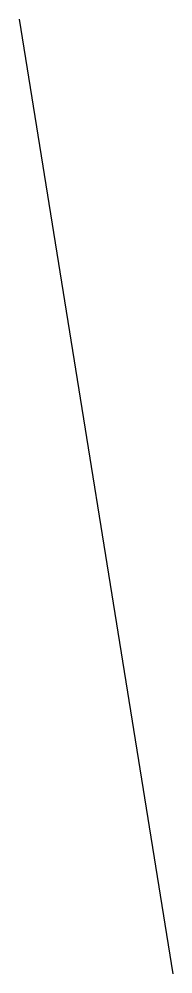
# Model space of a CAD drawing. Header units: millimetres. Extents: x 316.4 to 319.9, y 52.7 to 74.3.
import ezdxf

# ---------------------------------------------------------------- set-up
doc = ezdxf.new("R2010")
doc.units = ezdxf.units.MM
doc.layers.get('0').update_dxf_attribs({"linetype": 'CONTINUOUS'})

msp = doc.modelspace()

# ---------------------------------------------------------------- linework, layer by layer
msp.add_line((316.429, 74.292), (319.904, 52.698))

doc.saveas('drawing.dxf')
